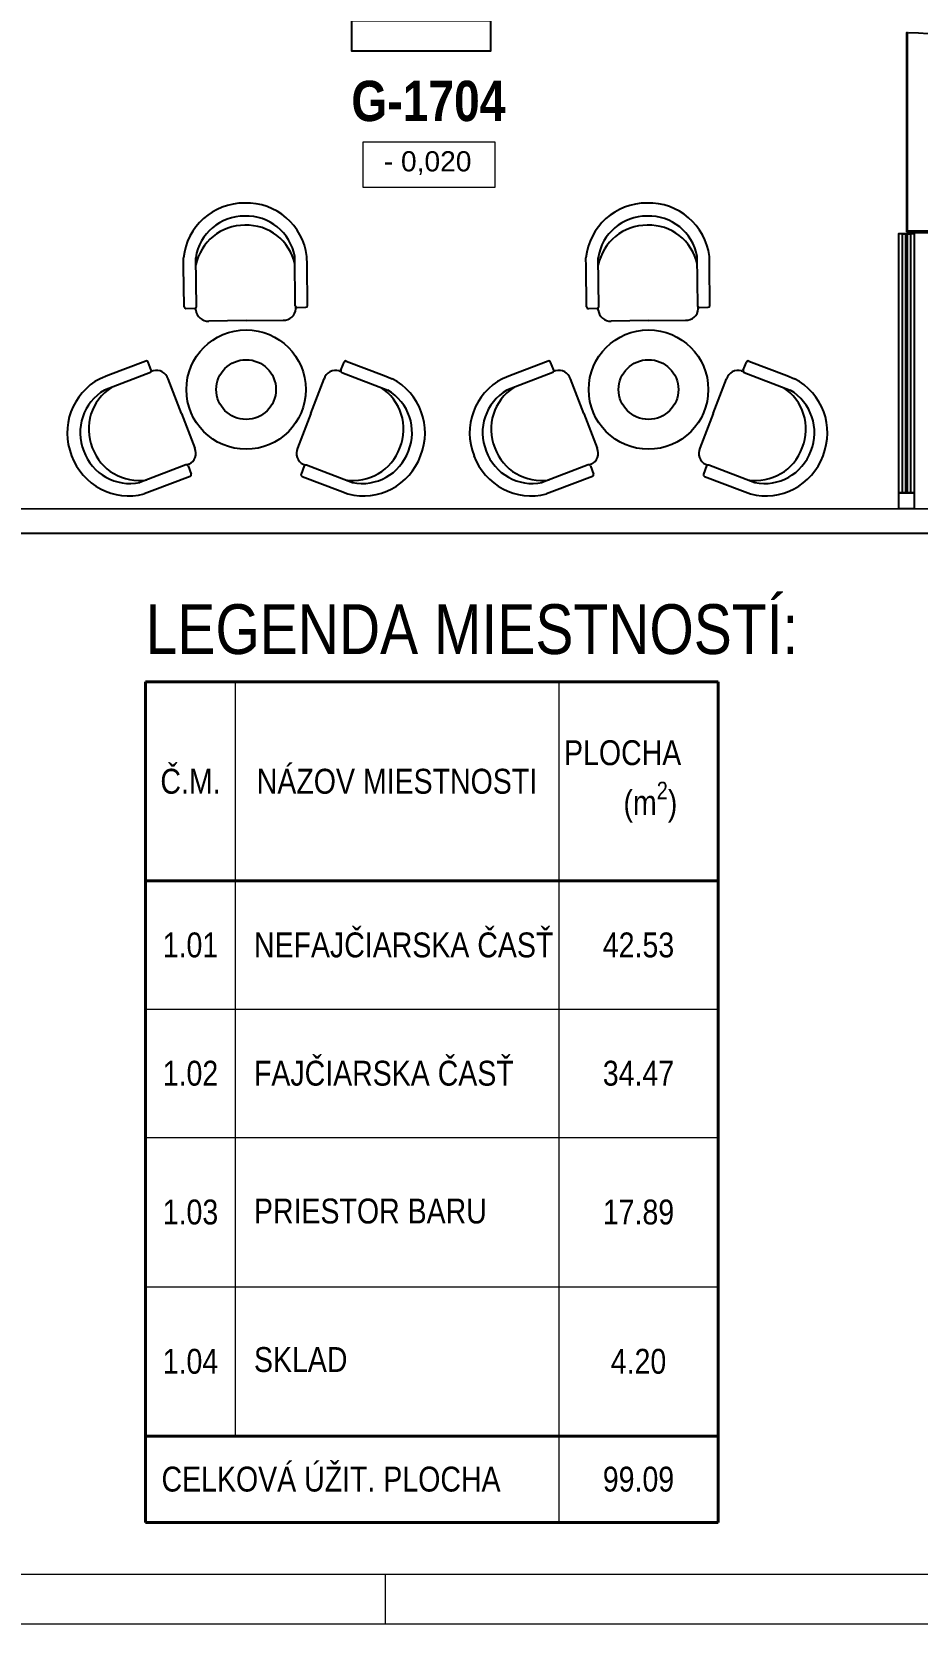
# Model space of a CAD drawing. Header units: millimetres. Extents: x 81329 to 439548, y 1718 to 95447.
# Drawn here: x 384823 to 389269, y 1718 to 9717 of the extents above; entities that cross this region are included whole.
import ezdxf

# ---------------------------------------------------------------- set-up
doc = ezdxf.new("R2010")
doc.units = ezdxf.units.MM
doc.header["$LTSCALE"] = 100
doc.linetypes.add('SPOJITÁ', pattern=[0])
doc.linetypes.add('ČÁRKOVANÁ', pattern=[0.75, 0.5, -0.25])
for name, color, linetype, lineweight in [('0-interier', 32, 'ČÁRKOVANÁ', 25), ('A_02_Hrubá', 250, 'Continuous', 35), ('E1_ROZPISKA', 7, 'Continuous', 13), ('E1_TEXT', 7, 'Continuous', 15), ('OKNA_DVERE', 164, 'Continuous', 15), ('PODORYS', 164, 'Continuous', 50), ('S-sklo', 5, 'Continuous', 35), ('zti', 24, 'Continuous', 30)]:
    doc.layers.add(name, color=color, linetype=linetype, lineweight=lineweight)
doc.styles.add('Arial', font='arial.ttf', dxfattribs={"height": 75})
doc.styles.add('Arial Narrow', font='ARIALN.TTF', dxfattribs={"height": 75})
doc.styles.add('Arial Narrow_B', font='ARIALNB.TTF', dxfattribs={"height": 150})
doc.styles.add('ZT-zariad.', font='ARIALN.TTF')

# ---------------------------------------------------------------- blocks, each defined once
blk = doc.blocks.new('podorys-int')
at = {"layer": 'A_02_Hrubá', "color": 252, "lineweight": -2}
for points in [[(3398.4, -3379), (3478.4, -3379), (3478.4, -2079), (3398.4, -2079)], [(3398.4, -3459), (3478.4, -3459), (3478.4, -3379), (3398.4, -3379)]]:
    blk.add_lwpolyline(points, close=True, dxfattribs=at)
at = {"layer": 'OKNA_DVERE', "color": 252, "lineweight": -2}
blk.add_line((3458.4, -2069), (4438.3, -2068.9), dxfattribs=at)
blk.add_lwpolyline([(3438.4, -2069), (3443.4, -2069), (3443.4, -1069), (3438.4, -1069)], close=True, dxfattribs=at)
blk.add_arc((3446.6, -2060.7), 991.8, 359.52633, 89.89958, dxfattribs=at)
at = {"layer": 'PODORYS', "color": 252, "lineweight": -2}
blk.add_lwpolyline([(-1179.7, -3460.2), (8098.4, -3459), (8098.4, -3583.9), (-1126.6, -3583.9)], close=True, dxfattribs=at)
at = {"layer": 'S-sklo', "color": 252, "lineweight": -2, "ltscale": 0.18}
blk.add_lwpolyline([(3418.4, -2079), (3458.4, -2079), (3458.4, -3379), (3418.4, -3379)], close=True, dxfattribs=at)
for points in [[(3443.4, -3379), (3443.4, -2079), (3433.4, -2079), (3433.4, -3379)], [(3443.4, -2074), (3443.4, -2064), (4438.3, -2064), (4438.3, -2074), (3443.4, -2074)]]:
    blk.add_lwpolyline(points, dxfattribs=at)
blk = doc.blocks.new('interier-podorys')
at = {"layer": '0-interier', "color": 252, "linetype": 'SPOJITÁ', "lineweight": -3}
for p, q in [((-192.4, -2241.9), (-192.9, -2199.3)), ((-192.4, -2241.9), (-192.9, -2199.3)), ((-128.4, -2445.7), (-131.4, -2198.5)), ((368.6, -2439.7), (365.6, -2192.5)), ((427.7, -2234.4), (427.2, -2191.8)), ((427.7, -2234.4), (427.2, -2191.8)), ((430.1, -2438.6), (427.7, -2234.4)), ((430.1, -2438.6), (427.7, -2234.4)), ((1828.4, -2241.9), (1827.9, -2199.3)), ((1828.4, -2241.9), (1827.9, -2199.3)), ((1892.4, -2445.7), (1889.5, -2198.5)), ((2389.4, -2439.7), (2386.4, -2192.5)), ((2448.5, -2234.4), (2448, -2191.8)), ((2448.5, -2234.4), (2448, -2191.8)), ((2451, -2438.6), (2448.5, -2234.4)), ((2451, -2438.6), (2448.5, -2234.4)), ((-189.9, -2446), (-192.4, -2241.9)), ((-189.9, -2446), (-192.4, -2241.9)), ((1830.9, -2446), (1828.4, -2241.9)), ((1830.9, -2446), (1828.4, -2241.9)), ((-137.2, -2454.3), (-180.7, -2454.8)), ((-137.2, -2454.3), (-180.7, -2454.8)), ((-130.8, -2451.3), (-128.4, -2445.7)), ((-130.7, -2461.8), (-130.8, -2451.3)), ((-130.7, -2461.8), (-130.8, -2451.3)), ((371.2, -2445.3), (368.6, -2439.7)), ((371.3, -2455.7), (371.2, -2445.3)), ((371.3, -2455.7), (371.2, -2445.3)), ((377.6, -2448.1), (421.1, -2447.5)), ((377.6, -2448.1), (421.1, -2447.5)), ((1883.6, -2454.3), (1840.1, -2454.8)), ((1883.6, -2454.3), (1840.1, -2454.8)), ((1890, -2451.3), (1892.4, -2445.7)), ((1890.1, -2461.8), (1890, -2451.3)), ((1890.1, -2461.8), (1890, -2451.3)), ((2392, -2445.3), (2389.4, -2439.7)), ((2392.1, -2455.7), (2392, -2445.3)), ((2392.1, -2455.7), (2392, -2445.3)), ((2398.5, -2448.1), (2441.9, -2447.5)), ((2398.5, -2448.1), (2441.9, -2447.5)), ((121, -2514.4), (-65.5, -2516.7)), ((121, -2514.4), (-65.5, -2516.7)), ((121, -2514.4), (307.4, -2512.2)), ((121, -2514.4), (307.4, -2512.2)), ((2141.8, -2514.4), (1955.3, -2516.7)), ((2141.8, -2514.4), (1955.3, -2516.7)), ((2141.8, -2514.4), (2328.2, -2512.2)), ((2141.8, -2514.4), (2328.2, -2512.2)), ((-381.7, -2717.9), (-572.4, -2791)), ((-381.7, -2717.9), (-572.4, -2791)), ((624.7, -2717.9), (815.3, -2791)), ((624.7, -2717.9), (815.3, -2791)), ((1639.1, -2717.9), (1448.4, -2791)), ((1639.1, -2717.9), (1448.4, -2791)), ((2645.5, -2717.9), (2836.2, -2791)), ((2645.5, -2717.9), (2836.2, -2791)), ((-572.4, -2791), (-612.1, -2806.2)), ((-572.4, -2791), (-612.1, -2806.2)), ((-359.3, -2775.2), (-590.1, -2863.7)), ((-354.6, -2763.8), (-370.2, -2723.3)), ((-354.6, -2763.8), (-370.2, -2723.3)), ((-355, -2770.8), (-359.3, -2775.2)), ((-345.2, -2767.1), (-355, -2770.8)), ((-345.2, -2767.1), (-355, -2770.8)), ((588.2, -2767.1), (597.9, -2770.8)), ((588.2, -2767.1), (597.9, -2770.8)), ((597.5, -2763.8), (613.1, -2723.3)), ((597.5, -2763.8), (613.1, -2723.3)), ((597.9, -2770.8), (602.3, -2775.2)), ((602.3, -2775.2), (833.1, -2863.7)), ((815.3, -2791), (855.1, -2806.2)), ((815.3, -2791), (855.1, -2806.2)), ((1448.4, -2791), (1408.7, -2806.2)), ((1448.4, -2791), (1408.7, -2806.2)), ((1661.5, -2775.2), (1430.7, -2863.7)), ((1666.2, -2763.8), (1650.7, -2723.3)), ((1666.2, -2763.8), (1650.7, -2723.3)), ((1665.8, -2770.8), (1661.5, -2775.2)), ((1675.6, -2767.1), (1665.8, -2770.8)), ((1675.6, -2767.1), (1665.8, -2770.8)), ((2609, -2767.1), (2618.7, -2770.8)), ((2609, -2767.1), (2618.7, -2770.8)), ((2618.4, -2763.8), (2633.9, -2723.3)), ((2618.4, -2763.8), (2633.9, -2723.3)), ((2618.7, -2770.8), (2623.1, -2775.2)), ((2623.1, -2775.2), (2853.9, -2863.7)), ((2836.2, -2791), (2875.9, -2806.2)), ((2836.2, -2791), (2875.9, -2806.2)), ((-203.4, -2981.6), (-270.1, -2807.5)), ((-203.4, -2981.6), (-270.1, -2807.5)), ((446.3, -2981.6), (513.1, -2807.5)), ((446.3, -2981.6), (513.1, -2807.5)), ((1817.5, -2981.6), (1750.7, -2807.5)), ((1817.5, -2981.6), (1750.7, -2807.5)), ((2467.1, -2981.6), (2533.9, -2807.5)), ((2467.1, -2981.6), (2533.9, -2807.5)), ((-203.4, -2981.6), (-136.6, -3155.7)), ((-203.4, -2981.6), (-136.6, -3155.7)), ((446.3, -2981.6), (379.5, -3155.7)), ((446.3, -2981.6), (379.5, -3155.7)), ((1817.5, -2981.6), (1884.2, -3155.7)), ((1817.5, -2981.6), (1884.2, -3155.7)), ((2467.1, -2981.6), (2400.4, -3155.7)), ((2467.1, -2981.6), (2400.4, -3155.7)), ((-181.4, -3239.3), (-412.2, -3327.8)), ((-175.2, -3239.6), (-181.4, -3239.3)), ((-165.5, -3235.9), (-175.2, -3239.6)), ((-165.5, -3235.9), (-175.2, -3239.6)), ((-170.3, -3244.6), (-154.7, -3285.2)), ((-170.3, -3244.6), (-154.7, -3285.2)), ((413.2, -3244.6), (397.6, -3285.2)), ((413.2, -3244.6), (397.6, -3285.2)), ((408.4, -3235.9), (418.1, -3239.6)), ((408.4, -3235.9), (418.1, -3239.6)), ((418.1, -3239.6), (424.3, -3239.3)), ((424.3, -3239.3), (655.1, -3327.8)), ((1839.5, -3239.3), (1608.7, -3327.8)), ((1845.6, -3239.6), (1839.5, -3239.3)), ((1855.4, -3235.9), (1845.6, -3239.6)), ((1855.4, -3235.9), (1845.6, -3239.6)), ((1850.6, -3244.6), (1866.1, -3285.2)), ((1850.6, -3244.6), (1866.1, -3285.2)), ((2434, -3244.6), (2418.5, -3285.2)), ((2434, -3244.6), (2418.5, -3285.2)), ((2429.2, -3235.9), (2439, -3239.6)), ((2429.2, -3235.9), (2439, -3239.6)), ((2439, -3239.6), (2445.1, -3239.3)), ((2445.1, -3239.3), (2675.9, -3327.8)), ((-159.7, -3296.9), (-350.4, -3370)), ((-159.7, -3296.9), (-350.4, -3370)), ((402.6, -3296.9), (593.3, -3370)), ((402.6, -3296.9), (593.3, -3370)), ((1861.1, -3296.9), (1670.5, -3370)), ((1861.1, -3296.9), (1670.5, -3370)), ((2423.5, -3296.9), (2614.1, -3370)), ((2423.5, -3296.9), (2614.1, -3370)), ((-350.4, -3370), (-390.1, -3385.2)), ((-350.4, -3370), (-390.1, -3385.2)), ((593.3, -3370), (633, -3385.2)), ((593.3, -3370), (633, -3385.2)), ((1670.5, -3370), (1630.7, -3385.2)), ((1670.5, -3370), (1630.7, -3385.2)), ((2614.1, -3370), (2653.8, -3385.2)), ((2614.1, -3370), (2653.8, -3385.2))]:
    blk.add_line(p, q, dxfattribs=at)
blk.add_lwpolyline([(1350.5, -1008.6), (650.5, -1008.6), (650.5, -1158.6), (1350.5, -1158.6)], close=True, dxfattribs=at)
for centre in [(121.5, -2860.9), (2142.3, -2860.9)]:
    blk.add_circle(centre, 300, dxfattribs=at)
at = {"layer": '0-interier', "color": 252, "linetype": 'SPOJITÁ', "lineweight": -3, "ltscale": 20}
for centre in [(121.5, -2860.9), (2142.3, -2860.9)]:
    blk.add_circle(centre, 150, dxfattribs=at)
at = {"layer": '0-interier', "color": 252, "linetype": 'SPOJITÁ', "lineweight": -3}
for centre, radius, start, end in [((112.5, -2230.8), 307, 89.74688, 174.11678), ((112.5, -2230.8), 307, 89.74688, 174.11678), ((112.4, -2236), 246.7, 89.49045, 171.25854), ((122.6, -2230.7), 307, 7.26524, 91.63514), ((122.6, -2230.7), 307, 7.26524, 91.63514), ((122.8, -2235.9), 246.7, 10.12348, 91.89157), ((2133.3, -2230.8), 307, 89.74688, 174.11678), ((2133.3, -2230.8), 307, 89.74688, 174.11678), ((2133.3, -2236), 246.7, 89.49045, 171.25854), ((2143.4, -2230.7), 307, 7.26524, 91.63514), ((2143.4, -2230.7), 307, 7.26524, 91.63514), ((2143.6, -2235.9), 246.7, 10.12348, 91.89157), ((113, -2283.7), 248.5, 89.49708, 168.97414), ((123.4, -2283.6), 248.5, 12.40788, 91.88494), ((2133.8, -2283.7), 248.5, 89.49708, 168.97414), ((2144.2, -2283.6), 248.5, 12.40788, 91.88494), ((-180.8, -2445.6), 9.16, 182.51678, 270.69101), ((-180.8, -2445.6), 9.16, 182.51678, 270.69101), ((-138.1, -2444), 10.3, 274.8168, 314.5243), ((-138.1, -2444), 10.3, 274.8168, 314.5243), ((-70.7, -2456.6), 60.3, 184.92584, 274.92584), ((-70.7, -2456.6), 60.3, 184.92584, 274.92584), ((311.1, -2452), 60.3, 266.45618, 356.45618), ((311.1, -2452), 60.3, 266.45618, 356.45618), ((378.3, -2437.7), 10.3, 226.85772, 266.56522), ((378.3, -2437.7), 10.3, 226.85772, 266.56522), ((421, -2438.4), 9.16, 270.69101, 358.86524), ((421, -2438.4), 9.16, 270.69101, 358.86524), ((1840, -2445.6), 9.16, 182.51678, 270.69101), ((1840, -2445.6), 9.16, 182.51678, 270.69101), ((1882.7, -2444), 10.3, 274.8168, 314.5243), ((1882.7, -2444), 10.3, 274.8168, 314.5243), ((1950.2, -2456.6), 60.3, 184.92584, 274.92584), ((1950.2, -2456.6), 60.3, 184.92584, 274.92584), ((2332, -2452), 60.3, 266.45618, 356.45618), ((2332, -2452), 60.3, 266.45618, 356.45618), ((2399.1, -2437.7), 10.3, 226.85772, 266.56522), ((2399.1, -2437.7), 10.3, 226.85772, 266.56522), ((2441.8, -2438.4), 9.16, 270.69101, 358.86524), ((2441.8, -2438.4), 9.16, 270.69101, 358.86524), ((-378.7, -2726.5), 9.16, 20.98077, 109.155), ((-378.7, -2726.5), 9.16, 20.98077, 109.155), ((621.7, -2726.5), 9.16, 70.845, 159.01923), ((621.7, -2726.5), 9.16, 70.845, 159.01923), ((1642.1, -2726.5), 9.16, 20.98077, 109.155), ((1642.1, -2726.5), 9.16, 20.98077, 109.155), ((2642.5, -2726.5), 9.16, 70.845, 159.01923), ((2642.5, -2726.5), 9.16, 70.845, 159.01923), ((-364.5, -2766.8), 10.3, 337.14748, 16.85498), ((-364.5, -2766.8), 10.3, 337.14748, 16.85498), ((-327.9, -2824.8), 60.3, 16.74593, 106.74593), ((-327.9, -2824.8), 60.3, 16.74593, 106.74593), ((570.8, -2824.8), 60.3, 73.25407, 163.25407), ((570.8, -2824.8), 60.3, 73.25407, 163.25407), ((607.4, -2766.8), 10.3, 163.14502, 202.85252), ((607.4, -2766.8), 10.3, 163.14502, 202.85252), ((1656.3, -2766.8), 10.3, 337.14748, 16.85498), ((1656.3, -2766.8), 10.3, 337.14748, 16.85498), ((1693, -2824.8), 60.3, 16.74593, 106.74593), ((1693, -2824.8), 60.3, 16.74593, 106.74593), ((2591.6, -2824.8), 60.3, 73.25407, 163.25407), ((2591.6, -2824.8), 60.3, 73.25407, 163.25407), ((2628.3, -2766.8), 10.3, 163.14502, 202.85252), ((2628.3, -2766.8), 10.3, 163.14502, 202.85252), ((-470.1, -3078.4), 307, 117.555, 201.92489), ((-470.1, -3078.4), 307, 117.555, 201.92489), ((-465.3, -3076.5), 246.7, 120.41323, 202.18133), ((-420.7, -3059.4), 248.5, 122.69764, 202.1747), ((663.6, -3059.4), 248.5, 337.8253, 57.30236), ((708.2, -3076.5), 246.7, 337.81867, 59.58677), ((713, -3078.4), 307, 338.07511, 62.445), ((713, -3078.4), 307, 338.07511, 62.445), ((1550.7, -3078.4), 307, 117.555, 201.92489), ((1550.7, -3078.4), 307, 117.555, 201.92489), ((1555.6, -3076.5), 246.7, 120.41323, 202.18133), ((1600.1, -3059.4), 248.5, 122.69764, 202.1747), ((2684.5, -3059.4), 248.5, 337.8253, 57.30236), ((2729, -3076.5), 246.7, 337.81867, 59.58677), ((2733.9, -3078.4), 307, 338.07511, 62.445), ((2733.9, -3078.4), 307, 338.07511, 62.445), ((-466.5, -3087.9), 307, 200.03664, 284.40653), ((-466.5, -3087.9), 307, 200.03664, 284.40653), ((-461.6, -3086.1), 246.7, 199.7802, 281.5483), ((-417, -3069), 248.5, 199.78684, 279.26389), ((-191.1, -3181.4), 60.3, 295.2156, 25.2156), ((-191.1, -3181.4), 60.3, 295.2156, 25.2156), ((434.1, -3181.4), 60.3, 154.7844, 244.7844), ((434.1, -3181.4), 60.3, 154.7844, 244.7844), ((659.9, -3069), 248.5, 260.73611, 340.21316), ((709.4, -3087.9), 307, 255.59347, 339.96336), ((709.4, -3087.9), 307, 255.59347, 339.96336), ((704.5, -3086.1), 246.7, 258.4517, 340.2198), ((1554.3, -3087.9), 307, 200.03664, 284.40653), ((1554.3, -3087.9), 307, 200.03664, 284.40653), ((1559.3, -3086.1), 246.7, 199.7802, 281.5483), ((1603.8, -3069), 248.5, 199.78684, 279.26389), ((1829.7, -3181.4), 60.3, 295.2156, 25.2156), ((1829.7, -3181.4), 60.3, 295.2156, 25.2156), ((2454.9, -3181.4), 60.3, 154.7844, 244.7844), ((2454.9, -3181.4), 60.3, 154.7844, 244.7844), ((2680.7, -3069), 248.5, 260.73611, 340.21316), ((2730.2, -3087.9), 307, 255.59347, 339.96336), ((2730.2, -3087.9), 307, 255.59347, 339.96336), ((2725.3, -3086.1), 246.7, 258.4517, 340.2198), ((-179.6, -3249), 10.3, 25.10655, 64.81405), ((-179.6, -3249), 10.3, 25.10655, 64.81405), ((422.5, -3249), 10.3, 115.18595, 154.89345), ((422.5, -3249), 10.3, 115.18595, 154.89345), ((1841.2, -3249), 10.3, 25.10655, 64.81405), ((1841.2, -3249), 10.3, 25.10655, 64.81405), ((2443.4, -3249), 10.3, 115.18595, 154.89345), ((2443.4, -3249), 10.3, 115.18595, 154.89345), ((-163.3, -3288.4), 9.16, 292.80653, 20.98077), ((-163.3, -3288.4), 9.16, 292.80653, 20.98077), ((406.2, -3288.4), 9.16, 159.01923, 247.19347), ((406.2, -3288.4), 9.16, 159.01923, 247.19347), ((1857.6, -3288.4), 9.16, 292.80653, 20.98077), ((1857.6, -3288.4), 9.16, 292.80653, 20.98077), ((2427, -3288.4), 9.16, 159.01923, 247.19347), ((2427, -3288.4), 9.16, 159.01923, 247.19347)]:
    blk.add_arc(centre, radius, start, end, dxfattribs=at)

msp = doc.modelspace()

# ---------------------------------------------------------------- linework, layer by layer
at = {"lineweight": 5}
msp.add_line((386599.03, 1718.2), (386599.03, 1968.2), dxfattribs=at)
for points in [[(407599.03, 1718.2), (376099.03, 1718.2), (376099.03, 16568.2), (407599.03, 16568.2)], [(407349.03, 1968.2), (376349.03, 1968.2), (376349.03, 16318.2), (407349.03, 16318.2)]]:
    msp.add_lwpolyline(points, close=True, dxfattribs=at)
at = {"layer": 'E1_ROZPISKA', "color": 7, "lineweight": 40, "ltscale": 0.5}
for p, q in [((385394.506, 6451.528), (388269.506, 6451.528)), ((385394.506, 5451.528), (385394.506, 6451.528)), ((388269.506, 6451.528), (388269.506, 2229.3)), ((388269.506, 5451.528), (385394.506, 5451.528)), ((385394.506, 5451.528), (388269.506, 5451.528)), ((385394.506, 2662.687), (385394.506, 5451.528)), ((388269.506, 2662.687), (385394.506, 2662.687)), ((388269.506, 2662.687), (385394.506, 2662.687)), ((385394.506, 2662.687), (385394.506, 2229.3)), ((385394.506, 2229.3), (388269.506, 2229.3))]:
    msp.add_line(p, q, dxfattribs=at)
at = {"layer": 'E1_ROZPISKA'}
for p, q in [((385394.506, 6451.528), (388269.506, 6451.528)), ((385394.506, 6451.528), (385394.506, 2662.687)), ((385844.506, 6451.528), (385844.506, 2662.687)), ((387469.506, 6451.528), (387469.506, 2229.3)), ((388269.506, 6451.528), (388269.506, 2229.3)), ((385394.506, 5451.528), (388269.506, 5451.528)), ((385394.506, 4807.108), (385844.506, 4807.108)), ((385394.506, 4807.108), (388269.506, 4807.108)), ((385394.506, 4162.687), (385844.506, 4162.687)), ((385394.506, 4162.687), (388269.506, 4162.687)), ((385394.506, 3412.687), (385844.506, 3412.687)), ((385394.506, 3412.687), (388269.506, 3412.687)), ((385394.506, 2662.687), (385844.506, 2662.687)), ((385394.506, 2662.687), (388269.506, 2662.687)), ((385394.506, 2662.687), (387469.506, 2662.687)), ((387394.506, 2662.687), (388269.506, 2662.687)), ((385394.506, 2229.3), (387469.506, 2229.3)), ((387394.506, 2229.3), (388269.506, 2229.3))]:
    msp.add_line(p, q, dxfattribs=at)
at = {"layer": 'E1_TEXT', "color": 253, "lineweight": 9, "flags": 128}
msp.add_lwpolyline([(386484.779, 8986.978), (386484.779, 8936.978), (387149.366, 8936.978), (387149.366, 8986.978), (387149.366, 9162), (386484.779, 9162), (386484.779, 8936.978), (387149.366, 8936.978)], dxfattribs=at)

# ---------------------------------------------------------------- block references
msp.add_blockref('podorys-int', (385777.477, 10780.873))
at = {"layer": '0-interier', "color": 254}
msp.add_blockref('interier-podorys', (385777.477, 10780.873), dxfattribs=at)

# ---------------------------------------------------------------- texts
at = {"layer": 'E1_ROZPISKA', "char_height": 125, "style": 'Arial Narrow'}
for s, insert, width, attachment_point in [('\\A1;{\\C256;PLOCHA         (m\\H0.7x;\\S2^ ;\\H1.4286x;)}', (387869.506, 5951.528), 799.946, 5), ('{\\C256;Č.M.}', (385619.506, 5951.528), 449.946, 5), ('{\\C256;NÁZOV MIESTNOSTI}', (386656.443, 5951.528), 2324.946, 5), ('NEFAJČIARSKA ČASŤ', (385938.367, 5129.318), 2271, 4), ('1.01', (385619.506, 5129.318), 449.946, 5), ('42.53', (387869.506, 5129.318), 746, 5), ('FAJČIARSKA ČASŤ', (385938.367, 4484.898), 2271, 4), ('1.02', (385619.506, 4484.898), 449.946, 5), ('34.47', (387869.506, 4484.898), 746, 5), ('1.03', (385619.506, 3787.687), 449.946, 5), ('PRIESTOR BARU', (385938.367, 3792.563), 2271, 4), ('17.89', (387869.506, 3787.687), 746, 5), ('1.04', (385619.506, 3037.687), 449.946, 5), ('SKLAD', (385938.367, 3046.616), 2271, 4), ('4.20', (387869.506, 3037.687), 746, 5), ('  CELKOVÁ ÚŽIT. PLOCHA ', (385394.533, 2445.994), 2774.946, 4), ('99.09', (387869.506, 2445.994), 746, 5)]:
    msp.add_mtext(s, dxfattribs=dict(at, insert=insert, width=width, attachment_point=attachment_point))
at = {"layer": 'zti', "color": 0, "style": 'ZT-zariad.'}
msp.add_text('LEGENDA MIESTNOSTÍ:', height=250, dxfattribs=at).set_placement((385394.506, 6591.595))

# ---------------------------------------------------------------- next in the draw order: texts
at = {"layer": 'E1_TEXT', "color": 253, "lineweight": 9, "attachment_point": 1, "bg_fill": 3, "bg_fill_color": 256, "bg_fill_transparency": 0}
for s, insert, char_height, width, line_spacing_factor, style, box_fill_scale in [('G-1704', (386427.501, 9471.153), 202.5, 1173.76245, 0.974696, 'Arial Narrow_B', 1), ('- 0,020', (386590.322, 9117.199), 101.25, 499.17163, 0.941778, 'Arial', 1.2)]:
    msp.add_mtext(s, dxfattribs=dict(at, insert=insert, char_height=char_height, width=width, line_spacing_factor=line_spacing_factor, style=style, box_fill_scale=box_fill_scale))

doc.saveas('drawing.dxf')
